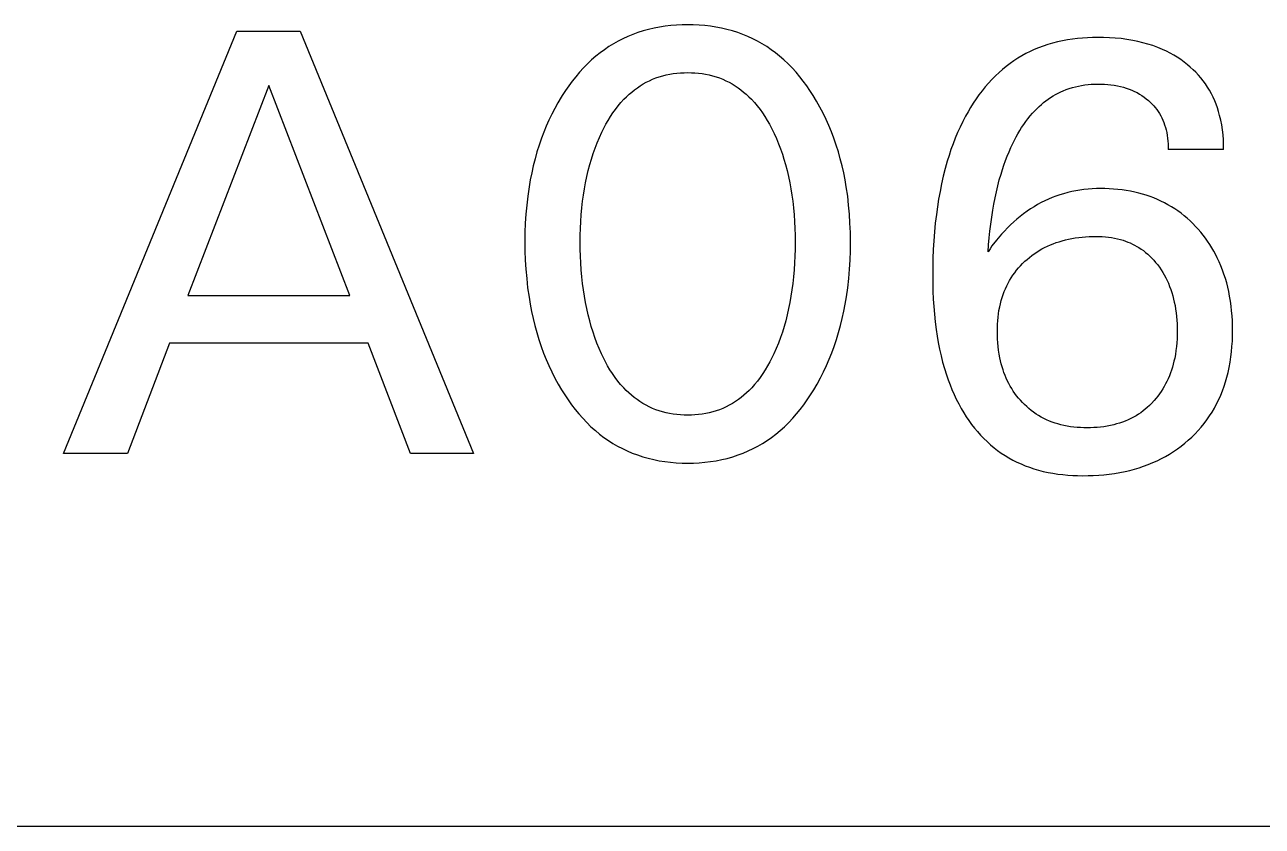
# Model space of a CAD drawing. Extents: x 10 to 656, y -396 to 292.
# Drawn here: x 258.922 to 259.931, y 94.018 to 94.671 of the extents above; entities that cross this region are included whole.
import ezdxf

# ---------------------------------------------------------------- set-up
doc = ezdxf.new("R2010")
doc.units = 0
doc.header["$LTSCALE"] = 5
doc.header["$MEASUREMENT"] = 0
doc.layers.get('0').update_dxf_attribs({"linetype": 'CONTINUOUS'})

msp = doc.modelspace()

# ---------------------------------------------------------------- linework, layer by layer
at = {"color": 7, "linetype": 'Continuous'}
for p, q in [((259.4485, 94.6705), (259.4439, 94.6699)), ((259.4531, 94.6708), (259.4485, 94.6705)), ((259.4577, 94.671), (259.4531, 94.6708)), ((259.4623, 94.6711), (259.4577, 94.671)), ((259.4669, 94.671), (259.4623, 94.6711)), ((259.4716, 94.6708), (259.4669, 94.671)), ((259.4762, 94.6705), (259.4716, 94.6708)), ((259.4808, 94.6699), (259.4762, 94.6705)), ((258.9535, 94.3218), (259.0948, 94.666)), ((259.0948, 94.666), (259.1465, 94.666)), ((259.1465, 94.666), (259.2877, 94.3218)), ((259.4135, 94.6615), (259.4095, 94.6597)), ((259.4175, 94.6632), (259.4135, 94.6615)), ((259.4216, 94.6647), (259.4175, 94.6632)), ((259.426, 94.6661), (259.4216, 94.6647)), ((259.4304, 94.6673), (259.426, 94.6661)), ((259.4349, 94.6684), (259.4304, 94.6673)), ((259.4394, 94.6692), (259.4349, 94.6684)), ((259.4439, 94.6699), (259.4394, 94.6692)), ((259.4853, 94.6692), (259.4808, 94.6699)), ((259.4898, 94.6684), (259.4853, 94.6692)), ((259.4943, 94.6673), (259.4898, 94.6684)), ((259.4988, 94.6661), (259.4943, 94.6673)), ((259.5032, 94.6647), (259.4988, 94.6661)), ((259.5073, 94.6632), (259.5032, 94.6647)), ((259.5113, 94.6615), (259.5073, 94.6632)), ((259.5153, 94.6597), (259.5113, 94.6615)), ((259.7882, 94.6606), (259.784, 94.6603)), ((259.7923, 94.6608), (259.7882, 94.6606)), ((259.7964, 94.6608), (259.7923, 94.6608)), ((259.8012, 94.6608), (259.7964, 94.6608)), ((259.806, 94.6606), (259.8012, 94.6608)), ((259.8108, 94.6603), (259.806, 94.6606)), ((259.3945, 94.6508), (259.3909, 94.6483)), ((259.3981, 94.6533), (259.3945, 94.6508)), ((259.4018, 94.6556), (259.3981, 94.6533)), ((259.4056, 94.6577), (259.4018, 94.6556)), ((259.4095, 94.6597), (259.4056, 94.6577)), ((259.5191, 94.6577), (259.5153, 94.6597)), ((259.523, 94.6556), (259.5191, 94.6577)), ((259.5267, 94.6533), (259.523, 94.6556)), ((259.5303, 94.6508), (259.5267, 94.6533)), ((259.5338, 94.6483), (259.5303, 94.6508)), ((259.7448, 94.6509), (259.7414, 94.6493)), ((259.7483, 94.6523), (259.7448, 94.6509)), ((259.7519, 94.6537), (259.7483, 94.6523)), ((259.7558, 94.655), (259.7519, 94.6537)), ((259.7597, 94.6562), (259.7558, 94.655)), ((259.7637, 94.6572), (259.7597, 94.6562)), ((259.7677, 94.6581), (259.7637, 94.6572)), ((259.7718, 94.6588), (259.7677, 94.6581)), ((259.7759, 94.6594), (259.7718, 94.6588)), ((259.7799, 94.6599), (259.7759, 94.6594)), ((259.784, 94.6603), (259.7799, 94.6599)), ((259.8155, 94.6598), (259.8108, 94.6603)), ((259.8203, 94.6592), (259.8155, 94.6598)), ((259.825, 94.6584), (259.8203, 94.6592)), ((259.8292, 94.6575), (259.825, 94.6584)), ((259.8333, 94.6565), (259.8292, 94.6575)), ((259.8374, 94.6554), (259.8333, 94.6565)), ((259.8415, 94.6541), (259.8374, 94.6554)), ((259.8455, 94.6526), (259.8415, 94.6541)), ((259.8494, 94.651), (259.8455, 94.6526)), ((259.8525, 94.6495), (259.8494, 94.651)), ((259.384, 94.6425), (259.3806, 94.6392)), ((259.3875, 94.6455), (259.384, 94.6425)), ((259.3909, 94.6483), (259.3875, 94.6455)), ((259.5372, 94.6455), (259.5338, 94.6483)), ((259.5408, 94.6425), (259.5372, 94.6455)), ((259.5442, 94.6392), (259.5408, 94.6425)), ((259.7281, 94.6417), (259.725, 94.6395)), ((259.7313, 94.6438), (259.7281, 94.6417)), ((259.7346, 94.6457), (259.7313, 94.6438)), ((259.7379, 94.6476), (259.7346, 94.6457)), ((259.7414, 94.6493), (259.7379, 94.6476)), ((259.8555, 94.648), (259.8525, 94.6495)), ((259.8584, 94.6463), (259.8555, 94.648)), ((259.8613, 94.6446), (259.8584, 94.6463)), ((259.8641, 94.6427), (259.8613, 94.6446)), ((259.8669, 94.6407), (259.8641, 94.6427)), ((259.8696, 94.6386), (259.8669, 94.6407)), ((259.3741, 94.6324), (259.3711, 94.6288)), ((259.3773, 94.6359), (259.3741, 94.6324)), ((259.3806, 94.6392), (259.3773, 94.6359)), ((259.442, 94.6295), (259.4448, 94.6302)), ((259.4448, 94.6302), (259.4477, 94.6308)), ((259.4477, 94.6308), (259.4506, 94.6313)), ((259.4506, 94.6313), (259.4535, 94.6316)), ((259.4535, 94.6316), (259.4564, 94.6319)), ((259.4564, 94.6319), (259.4594, 94.632)), ((259.4594, 94.632), (259.4623, 94.6321)), ((259.4623, 94.6321), (259.4653, 94.632)), ((259.4653, 94.632), (259.4682, 94.6319)), ((259.4682, 94.6319), (259.4711, 94.6316)), ((259.4711, 94.6316), (259.474, 94.6313)), ((259.474, 94.6313), (259.4769, 94.6308)), ((259.4769, 94.6308), (259.4798, 94.6302)), ((259.4798, 94.6302), (259.4826, 94.6295)), ((259.5474, 94.6359), (259.5442, 94.6392)), ((259.5506, 94.6324), (259.5474, 94.6359)), ((259.5536, 94.6288), (259.5506, 94.6324)), ((259.7161, 94.6323), (259.7131, 94.6295)), ((259.7189, 94.6348), (259.7161, 94.6323)), ((259.7219, 94.6372), (259.7189, 94.6348)), ((259.725, 94.6395), (259.7219, 94.6372)), ((259.8719, 94.6366), (259.8696, 94.6386)), ((259.8742, 94.6345), (259.8719, 94.6366)), ((259.8764, 94.6324), (259.8742, 94.6345)), ((259.8785, 94.6301), (259.8764, 94.6324)), ((259.8805, 94.6278), (259.8785, 94.6301)), ((259.1209, 94.6216), (259.055, 94.4506)), ((259.187, 94.4506), (259.1209, 94.6216)), ((259.3654, 94.6214), (259.3627, 94.6175)), ((259.3682, 94.6252), (259.3654, 94.6214)), ((259.3711, 94.6288), (259.3682, 94.6252)), ((259.4213, 94.6198), (259.4236, 94.6214)), ((259.4236, 94.6214), (259.4261, 94.6229)), ((259.4261, 94.6229), (259.4286, 94.6243)), ((259.4286, 94.6243), (259.4311, 94.6255)), ((259.4311, 94.6255), (259.4337, 94.6267)), ((259.4337, 94.6267), (259.4364, 94.6278)), ((259.4364, 94.6278), (259.4392, 94.6287)), ((259.4392, 94.6287), (259.442, 94.6295)), ((259.4826, 94.6295), (259.4854, 94.6287)), ((259.4854, 94.6287), (259.4882, 94.6278)), ((259.4882, 94.6278), (259.4909, 94.6267)), ((259.4909, 94.6267), (259.4935, 94.6255)), ((259.4935, 94.6255), (259.4961, 94.6243)), ((259.4961, 94.6243), (259.4986, 94.6229)), ((259.4986, 94.6229), (259.501, 94.6214)), ((259.501, 94.6214), (259.5034, 94.6198)), ((259.5565, 94.6251), (259.5536, 94.6288)), ((259.5593, 94.6214), (259.5565, 94.6251)), ((259.562, 94.6175), (259.5593, 94.6214)), ((259.7047, 94.6205), (259.7022, 94.6173)), ((259.7074, 94.6236), (259.7047, 94.6205)), ((259.7102, 94.6266), (259.7074, 94.6236)), ((259.7131, 94.6295), (259.7102, 94.6266)), ((259.7758, 94.62), (259.7783, 94.6206)), ((259.7783, 94.6206), (259.7808, 94.6212)), ((259.7808, 94.6212), (259.7834, 94.6217)), ((259.7834, 94.6217), (259.786, 94.6221)), ((259.786, 94.6221), (259.7886, 94.6224)), ((259.7886, 94.6224), (259.7912, 94.6226)), ((259.7912, 94.6226), (259.7938, 94.6227)), ((259.7938, 94.6227), (259.7964, 94.6228)), ((259.7964, 94.6228), (259.7991, 94.6228)), ((259.7991, 94.6228), (259.8019, 94.6226)), ((259.8019, 94.6226), (259.8046, 94.6224)), ((259.8046, 94.6224), (259.8073, 94.6222)), ((259.8073, 94.6222), (259.81, 94.6218)), ((259.81, 94.6218), (259.8127, 94.6213)), ((259.8127, 94.6213), (259.8151, 94.6208)), ((259.8151, 94.6208), (259.8174, 94.6202)), ((259.8174, 94.6202), (259.8197, 94.6195)), ((259.8824, 94.6254), (259.8805, 94.6278)), ((259.8842, 94.6229), (259.8824, 94.6254)), ((259.8859, 94.6203), (259.8842, 94.6229)), ((259.8876, 94.6177), (259.8859, 94.6203)), ((259.3593, 94.6122), (259.3565, 94.6076)), ((259.3601, 94.6136), (259.3593, 94.6122)), ((259.3627, 94.6175), (259.3601, 94.6136)), ((259.4079, 94.6079), (259.4104, 94.6105)), ((259.4104, 94.6105), (259.4124, 94.6125)), ((259.4124, 94.6125), (259.4145, 94.6145)), ((259.4145, 94.6145), (259.4167, 94.6163)), ((259.4167, 94.6163), (259.419, 94.6181)), ((259.419, 94.6181), (259.4213, 94.6198)), ((259.5034, 94.6198), (259.5057, 94.6181)), ((259.5057, 94.6181), (259.5079, 94.6163)), ((259.5079, 94.6163), (259.5101, 94.6145)), ((259.5101, 94.6145), (259.5122, 94.6125)), ((259.5122, 94.6125), (259.5142, 94.6105)), ((259.5142, 94.6105), (259.5167, 94.6079)), ((259.5645, 94.6136), (259.562, 94.6175)), ((259.5674, 94.6088), (259.5645, 94.6136)), ((259.6973, 94.6107), (259.6951, 94.6073)), ((259.6997, 94.614), (259.6973, 94.6107)), ((259.7022, 94.6173), (259.6997, 94.614)), ((259.7542, 94.6091), (259.7561, 94.6105)), ((259.7561, 94.6105), (259.7581, 94.6119)), ((259.7581, 94.6119), (259.7601, 94.6131)), ((259.7601, 94.6131), (259.7621, 94.6143)), ((259.7621, 94.6143), (259.7642, 94.6154)), ((259.7642, 94.6154), (259.7663, 94.6165)), ((259.7663, 94.6165), (259.7684, 94.6174)), ((259.7684, 94.6174), (259.7709, 94.6184)), ((259.7709, 94.6184), (259.7733, 94.6192)), ((259.7733, 94.6192), (259.7758, 94.62)), ((259.8197, 94.6195), (259.822, 94.6187)), ((259.822, 94.6187), (259.8243, 94.6178)), ((259.8243, 94.6178), (259.8265, 94.6168)), ((259.8265, 94.6168), (259.8285, 94.6158)), ((259.8285, 94.6158), (259.8305, 94.6147)), ((259.8305, 94.6147), (259.8324, 94.6135)), ((259.8324, 94.6135), (259.8343, 94.6122)), ((259.8343, 94.6122), (259.8361, 94.6108)), ((259.8361, 94.6108), (259.8378, 94.6094)), ((259.8891, 94.6149), (259.8876, 94.6177)), ((259.8905, 94.6121), (259.8891, 94.6149)), ((259.8918, 94.6092), (259.8905, 94.6121)), ((259.354, 94.6029), (259.3515, 94.5982)), ((259.3565, 94.6076), (259.354, 94.6029)), ((259.4013, 94.5993), (259.4034, 94.6022)), ((259.4034, 94.6022), (259.4056, 94.6051)), ((259.4056, 94.6051), (259.4079, 94.6079)), ((259.5167, 94.6079), (259.519, 94.6051)), ((259.519, 94.6051), (259.5213, 94.6022)), ((259.5213, 94.6022), (259.5234, 94.5993)), ((259.5701, 94.604), (259.5674, 94.6088)), ((259.5727, 94.599), (259.5701, 94.604)), ((259.6908, 94.6003), (259.6888, 94.5967)), ((259.6929, 94.6038), (259.6908, 94.6003)), ((259.6951, 94.6073), (259.6929, 94.6038)), ((259.7434, 94.5991), (259.7454, 94.6013)), ((259.7454, 94.6013), (259.7471, 94.603)), ((259.7471, 94.603), (259.7488, 94.6046)), ((259.7488, 94.6046), (259.7506, 94.6062)), ((259.7506, 94.6062), (259.7524, 94.6077)), ((259.7524, 94.6077), (259.7542, 94.6091)), ((259.8378, 94.6094), (259.8393, 94.608)), ((259.8393, 94.608), (259.8407, 94.6066)), ((259.8407, 94.6066), (259.8421, 94.6051)), ((259.8421, 94.6051), (259.8434, 94.6036)), ((259.8434, 94.6036), (259.8446, 94.6021)), ((259.8446, 94.6021), (259.8457, 94.6004)), ((259.8457, 94.6004), (259.8468, 94.5988)), ((259.8929, 94.6063), (259.8918, 94.6092)), ((259.894, 94.6034), (259.8929, 94.6063)), ((259.8949, 94.6004), (259.894, 94.6034)), ((259.8958, 94.5973), (259.8949, 94.6004)), ((259.3492, 94.5934), (259.3471, 94.5885)), ((259.3515, 94.5982), (259.3492, 94.5934)), ((259.3939, 94.5868), (259.3956, 94.59)), ((259.3956, 94.59), (259.3974, 94.5932)), ((259.3974, 94.5932), (259.3993, 94.5963)), ((259.3993, 94.5963), (259.4013, 94.5993)), ((259.5234, 94.5993), (259.5253, 94.5963)), ((259.5253, 94.5963), (259.5272, 94.5932)), ((259.5272, 94.5932), (259.529, 94.59)), ((259.529, 94.59), (259.5307, 94.5868)), ((259.5751, 94.594), (259.5727, 94.599)), ((259.5774, 94.589), (259.5751, 94.594)), ((259.6865, 94.5923), (259.6844, 94.5878)), ((259.6888, 94.5967), (259.6865, 94.5923)), ((259.7345, 94.5874), (259.7362, 94.5898)), ((259.7362, 94.5898), (259.7379, 94.5923)), ((259.7379, 94.5923), (259.7396, 94.5946)), ((259.7396, 94.5946), (259.7415, 94.5969)), ((259.7415, 94.5969), (259.7434, 94.5991)), ((259.8468, 94.5988), (259.8478, 94.597)), ((259.8478, 94.597), (259.8487, 94.5952)), ((259.8487, 94.5952), (259.8496, 94.5933)), ((259.8496, 94.5933), (259.8503, 94.5914)), ((259.8503, 94.5914), (259.851, 94.5895)), ((259.8967, 94.5934), (259.8958, 94.5973)), ((259.8975, 94.5895), (259.8967, 94.5934)), ((259.3451, 94.5836), (259.3432, 94.5787)), ((259.3471, 94.5885), (259.3451, 94.5836)), ((259.3904, 94.5793), (259.3923, 94.5836)), ((259.3923, 94.5836), (259.3939, 94.5868)), ((259.5307, 94.5868), (259.5323, 94.5836)), ((259.5323, 94.5836), (259.5328, 94.5825)), ((259.5328, 94.5825), (259.5347, 94.5784)), ((259.5795, 94.5838), (259.5774, 94.589)), ((259.5815, 94.5787), (259.5795, 94.5838)), ((259.6823, 94.5833), (259.6804, 94.5787)), ((259.6844, 94.5878), (259.6823, 94.5833)), ((259.7287, 94.5771), (259.73, 94.5797)), ((259.73, 94.5797), (259.7315, 94.5823)), ((259.7315, 94.5823), (259.733, 94.5849)), ((259.733, 94.5849), (259.7345, 94.5874)), ((259.851, 94.5895), (259.8516, 94.5875)), ((259.8516, 94.5875), (259.8522, 94.5855)), ((259.8522, 94.5855), (259.8527, 94.5833)), ((259.8527, 94.5833), (259.8531, 94.581)), ((259.8531, 94.581), (259.8534, 94.5787)), ((259.8981, 94.5855), (259.8975, 94.5895)), ((259.8986, 94.5815), (259.8981, 94.5855)), ((259.8989, 94.5775), (259.8986, 94.5815)), ((259.3413, 94.5731), (259.3395, 94.5675)), ((259.3432, 94.5787), (259.3413, 94.5731)), ((259.3853, 94.5662), (259.3869, 94.5706)), ((259.3869, 94.5706), (259.3885, 94.575)), ((259.3885, 94.575), (259.3904, 94.5793)), ((259.5347, 94.5784), (259.5364, 94.5742)), ((259.5364, 94.5742), (259.538, 94.57)), ((259.538, 94.57), (259.5395, 94.5658)), ((259.5834, 94.5731), (259.5815, 94.5787)), ((259.5851, 94.5675), (259.5834, 94.5731)), ((259.6786, 94.5741), (259.6769, 94.5694)), ((259.6804, 94.5787), (259.6786, 94.5741)), ((259.7242, 94.5675), (259.7257, 94.571)), ((259.7257, 94.571), (259.7274, 94.5745)), ((259.7274, 94.5745), (259.7287, 94.5771)), ((259.8534, 94.5787), (259.8537, 94.5764)), ((259.8537, 94.5764), (259.8538, 94.5741)), ((259.8538, 94.5741), (259.8539, 94.5719)), ((259.8539, 94.5719), (259.8539, 94.5696)), ((259.8991, 94.5696), (259.8539, 94.5696)), ((259.899, 94.5736), (259.8989, 94.5775)), ((259.8991, 94.5696), (259.899, 94.5736)), ((259.3379, 94.5619), (259.3365, 94.5562)), ((259.3395, 94.5675), (259.3379, 94.5619)), ((259.3826, 94.5572), (259.3839, 94.5617)), ((259.3839, 94.5617), (259.3853, 94.5662)), ((259.5395, 94.5658), (259.5408, 94.5615)), ((259.5408, 94.5615), (259.5421, 94.5572)), ((259.5867, 94.5619), (259.5851, 94.5675)), ((259.5882, 94.5562), (259.5867, 94.5619)), ((259.6739, 94.56), (259.6722, 94.5539)), ((259.6754, 94.5647), (259.6739, 94.56)), ((259.6769, 94.5694), (259.6754, 94.5647)), ((259.7201, 94.5568), (259.7214, 94.5604)), ((259.7214, 94.5604), (259.7227, 94.564)), ((259.7227, 94.564), (259.7242, 94.5675)), ((259.3352, 94.5505), (259.334, 94.5447)), ((259.3365, 94.5562), (259.3352, 94.5505)), ((259.3801, 94.5474), (259.3813, 94.5523)), ((259.3813, 94.5523), (259.3826, 94.5572)), ((259.5421, 94.5572), (259.5434, 94.5523)), ((259.5434, 94.5523), (259.5445, 94.5474)), ((259.5895, 94.5505), (259.5882, 94.5562)), ((259.5906, 94.5447), (259.5895, 94.5505)), ((259.6722, 94.5539), (259.6706, 94.5477)), ((259.7163, 94.5447), (259.7177, 94.5495)), ((259.7177, 94.5495), (259.7189, 94.5531)), ((259.7189, 94.5531), (259.7201, 94.5568)), ((259.334, 94.5447), (259.333, 94.539)), ((259.3782, 94.5374), (259.3791, 94.5424)), ((259.3791, 94.5424), (259.3801, 94.5474)), ((259.5445, 94.5474), (259.5456, 94.5424)), ((259.5456, 94.5424), (259.5465, 94.5374)), ((259.5916, 94.539), (259.5906, 94.5447)), ((259.6692, 94.5416), (259.668, 94.5353)), ((259.6706, 94.5477), (259.6692, 94.5416)), ((259.7139, 94.5349), (259.7151, 94.5398)), ((259.7151, 94.5398), (259.7163, 94.5447)), ((259.332, 94.5316), (259.3311, 94.5242)), ((259.333, 94.539), (259.332, 94.5316)), ((259.3767, 94.5274), (259.3774, 94.5324)), ((259.3774, 94.5324), (259.3782, 94.5374)), ((259.5465, 94.5374), (259.5473, 94.5324)), ((259.5473, 94.5324), (259.5479, 94.5274)), ((259.5927, 94.5316), (259.5916, 94.539)), ((259.5935, 94.5242), (259.5927, 94.5316)), ((259.668, 94.5353), (259.6668, 94.5291)), ((259.7119, 94.525), (259.7128, 94.53)), ((259.7128, 94.53), (259.7139, 94.5349)), ((259.7594, 94.5303), (259.7563, 94.529)), ((259.7624, 94.5315), (259.7594, 94.5303)), ((259.7656, 94.5326), (259.7624, 94.5315)), ((259.7687, 94.5335), (259.7656, 94.5326)), ((259.772, 94.5344), (259.7687, 94.5335)), ((259.7753, 94.5352), (259.772, 94.5344)), ((259.7786, 94.5358), (259.7753, 94.5352)), ((259.7819, 94.5364), (259.7786, 94.5358)), ((259.7853, 94.5368), (259.7819, 94.5364)), ((259.7887, 94.5372), (259.7853, 94.5368)), ((259.792, 94.5374), (259.7887, 94.5372)), ((259.7954, 94.5376), (259.792, 94.5374)), ((259.7988, 94.5376), (259.7954, 94.5376)), ((259.8023, 94.5376), (259.7988, 94.5376)), ((259.8058, 94.5375), (259.8023, 94.5376)), ((259.8093, 94.5373), (259.8058, 94.5375)), ((259.8128, 94.537), (259.8093, 94.5373)), ((259.8163, 94.5366), (259.8128, 94.537)), ((259.8197, 94.5361), (259.8163, 94.5366)), ((259.8232, 94.5355), (259.8197, 94.5361)), ((259.8266, 94.5348), (259.8232, 94.5355)), ((259.83, 94.534), (259.8266, 94.5348)), ((259.8331, 94.5331), (259.83, 94.534)), ((259.8361, 94.5322), (259.8331, 94.5331)), ((259.8392, 94.5311), (259.8361, 94.5322)), ((259.8422, 94.53), (259.8392, 94.5311)), ((259.8451, 94.5288), (259.8422, 94.53)), ((259.3311, 94.5242), (259.3305, 94.5168)), ((259.3756, 94.5163), (259.3761, 94.5219)), ((259.3761, 94.5219), (259.3767, 94.5274)), ((259.5479, 94.5274), (259.5486, 94.5219)), ((259.5486, 94.5219), (259.549, 94.5163)), ((259.5942, 94.5168), (259.5935, 94.5242)), ((259.6658, 94.5228), (259.665, 94.5166)), ((259.6668, 94.5291), (259.6658, 94.5228)), ((259.7101, 94.5144), (259.711, 94.5201)), ((259.711, 94.5201), (259.7119, 94.525)), ((259.7389, 94.5192), (259.7361, 94.5172)), ((259.7418, 94.5212), (259.7389, 94.5192)), ((259.7446, 94.5229), (259.7418, 94.5212)), ((259.7474, 94.5246), (259.7446, 94.5229)), ((259.7504, 94.5262), (259.7474, 94.5246)), ((259.7533, 94.5277), (259.7504, 94.5262)), ((259.7563, 94.529), (259.7533, 94.5277)), ((259.848, 94.5275), (259.8451, 94.5288)), ((259.8509, 94.526), (259.848, 94.5275)), ((259.8537, 94.5245), (259.8509, 94.526)), ((259.8565, 94.5229), (259.8537, 94.5245)), ((259.8592, 94.5212), (259.8565, 94.5229)), ((259.8618, 94.5194), (259.8592, 94.5212)), ((259.8644, 94.5175), (259.8618, 94.5194)), ((259.33, 94.5094), (259.3297, 94.502)), ((259.3305, 94.5168), (259.33, 94.5094)), ((259.375, 94.5052), (259.3752, 94.5108)), ((259.3752, 94.5108), (259.3756, 94.5163)), ((259.549, 94.5163), (259.5494, 94.5108)), ((259.5494, 94.5108), (259.5497, 94.5052)), ((259.5946, 94.5094), (259.5942, 94.5168)), ((259.5949, 94.502), (259.5946, 94.5094)), ((259.6641, 94.5094), (259.6634, 94.5023)), ((259.665, 94.5166), (259.6641, 94.5094)), ((259.7093, 94.5088), (259.7101, 94.5144)), ((259.728, 94.5105), (259.7254, 94.5081)), ((259.7306, 94.5128), (259.728, 94.5105)), ((259.7333, 94.515), (259.7306, 94.5128)), ((259.7361, 94.5172), (259.7333, 94.515)), ((259.8669, 94.5155), (259.8644, 94.5175)), ((259.8693, 94.5135), (259.8669, 94.5155)), ((259.8717, 94.5113), (259.8693, 94.5135)), ((259.874, 94.5091), (259.8717, 94.5113)), ((259.8762, 94.5068), (259.874, 94.5091)), ((259.3297, 94.502), (259.3296, 94.4945)), ((259.3748, 94.4996), (259.375, 94.5052)), ((259.3748, 94.494), (259.3748, 94.4996)), ((259.5497, 94.5052), (259.5498, 94.4996)), ((259.5498, 94.4996), (259.5499, 94.494)), ((259.595, 94.4945), (259.5949, 94.502)), ((259.6634, 94.5023), (259.6629, 94.4951)), ((259.7081, 94.4975), (259.7086, 94.5031)), ((259.7086, 94.5031), (259.7093, 94.5088)), ((259.7181, 94.5006), (259.7139, 94.4957)), ((259.7205, 94.5031), (259.7181, 94.5006)), ((259.7229, 94.5057), (259.7205, 94.5031)), ((259.7254, 94.5081), (259.7229, 94.5057)), ((259.8783, 94.5045), (259.8762, 94.5068)), ((259.8804, 94.5021), (259.8783, 94.5045)), ((259.8823, 94.4997), (259.8804, 94.5021)), ((259.8842, 94.4972), (259.8823, 94.4997)), ((259.3296, 94.4945), (259.3297, 94.487)), ((259.3748, 94.4884), (259.3748, 94.494)), ((259.5499, 94.494), (259.5498, 94.4884)), ((259.5949, 94.487), (259.595, 94.4945)), ((259.6629, 94.4951), (259.6625, 94.488)), ((259.7071, 94.4862), (259.7075, 94.4918)), ((259.7075, 94.4918), (259.7081, 94.4975)), ((259.7103, 94.4909), (259.7087, 94.4886)), ((259.7139, 94.4957), (259.7103, 94.4909)), ((259.751, 94.4885), (259.7532, 94.4896)), ((259.7532, 94.4896), (259.7555, 94.4907)), ((259.7555, 94.4907), (259.7579, 94.4918)), ((259.7579, 94.4918), (259.7603, 94.4927)), ((259.7603, 94.4927), (259.7627, 94.4936)), ((259.7627, 94.4936), (259.7651, 94.4944)), ((259.7651, 94.4944), (259.7676, 94.4951)), ((259.7676, 94.4951), (259.7701, 94.4958)), ((259.7701, 94.4958), (259.7726, 94.4964)), ((259.7726, 94.4964), (259.7753, 94.4969)), ((259.7753, 94.4969), (259.7782, 94.4974)), ((259.7782, 94.4974), (259.781, 94.4978)), ((259.781, 94.4978), (259.7838, 94.4981)), ((259.7838, 94.4981), (259.7866, 94.4984)), ((259.7866, 94.4984), (259.7895, 94.4985)), ((259.7895, 94.4985), (259.7923, 94.4986)), ((259.7923, 94.4986), (259.7952, 94.4986)), ((259.7952, 94.4986), (259.7977, 94.4986)), ((259.7977, 94.4986), (259.8002, 94.4985)), ((259.8002, 94.4985), (259.8027, 94.4983)), ((259.8027, 94.4983), (259.8052, 94.498)), ((259.8052, 94.498), (259.8077, 94.4977)), ((259.8077, 94.4977), (259.8102, 94.4972)), ((259.8102, 94.4972), (259.8127, 94.4967)), ((259.8127, 94.4967), (259.8151, 94.4961)), ((259.8151, 94.4961), (259.8171, 94.4955)), ((259.8171, 94.4955), (259.819, 94.4949)), ((259.819, 94.4949), (259.821, 94.4941)), ((259.821, 94.4941), (259.8228, 94.4934)), ((259.8228, 94.4934), (259.8247, 94.4925)), ((259.8247, 94.4925), (259.8265, 94.4916)), ((259.8265, 94.4916), (259.8283, 94.4906)), ((259.8283, 94.4906), (259.8301, 94.4896)), ((259.8301, 94.4896), (259.8318, 94.4884)), ((259.886, 94.4947), (259.8842, 94.4972)), ((259.8878, 94.4921), (259.886, 94.4947)), ((259.8894, 94.4895), (259.8878, 94.4921)), ((259.891, 94.4868), (259.8894, 94.4895)), ((259.3297, 94.487), (259.33, 94.4794)), ((259.33, 94.4794), (259.3304, 94.4719)), ((259.375, 94.4827), (259.3748, 94.4884)), ((259.3752, 94.4771), (259.375, 94.4827)), ((259.5497, 94.4827), (259.5494, 94.4771)), ((259.5498, 94.4884), (259.5497, 94.4827)), ((259.5942, 94.4719), (259.5947, 94.4794)), ((259.5947, 94.4794), (259.5949, 94.487)), ((259.6622, 94.4808), (259.662, 94.4736)), ((259.6625, 94.488), (259.6622, 94.4808)), ((259.7087, 94.4886), (259.7071, 94.4862)), ((259.7371, 94.4784), (259.7389, 94.48)), ((259.7389, 94.48), (259.7408, 94.4816)), ((259.7408, 94.4816), (259.7428, 94.4831)), ((259.7428, 94.4831), (259.7448, 94.4846)), ((259.7448, 94.4846), (259.7468, 94.4859)), ((259.7468, 94.4859), (259.7489, 94.4872)), ((259.7489, 94.4872), (259.751, 94.4885)), ((259.8318, 94.4884), (259.8337, 94.4871)), ((259.8337, 94.4871), (259.8355, 94.4857)), ((259.8355, 94.4857), (259.8373, 94.4842)), ((259.8373, 94.4842), (259.839, 94.4826)), ((259.839, 94.4826), (259.8406, 94.481)), ((259.8406, 94.481), (259.8422, 94.4793)), ((259.8422, 94.4793), (259.8437, 94.4775)), ((259.8925, 94.4841), (259.891, 94.4868)), ((259.8939, 94.4813), (259.8925, 94.4841)), ((259.8955, 94.478), (259.8939, 94.4813)), ((259.3304, 94.4719), (259.3311, 94.4643)), ((259.3756, 94.4714), (259.3752, 94.4771)), ((259.3761, 94.4658), (259.3756, 94.4714)), ((259.5491, 94.4714), (259.5486, 94.4658)), ((259.5494, 94.4771), (259.5491, 94.4714)), ((259.5936, 94.4644), (259.5942, 94.4719)), ((259.662, 94.4736), (259.662, 94.4664)), ((259.7273, 94.4671), (259.7288, 94.4691)), ((259.7288, 94.4691), (259.7303, 94.4711)), ((259.7303, 94.4711), (259.7319, 94.473)), ((259.7319, 94.473), (259.7336, 94.4748)), ((259.7336, 94.4748), (259.7353, 94.4766)), ((259.7353, 94.4766), (259.7371, 94.4784)), ((259.8437, 94.4775), (259.8452, 94.4757)), ((259.8452, 94.4757), (259.8467, 94.4737)), ((259.8467, 94.4737), (259.8481, 94.4716)), ((259.8481, 94.4716), (259.8495, 94.4694)), ((259.8495, 94.4694), (259.8507, 94.4673)), ((259.8969, 94.4747), (259.8955, 94.478)), ((259.8982, 94.4713), (259.8969, 94.4747)), ((259.8994, 94.4679), (259.8982, 94.4713)), ((259.3311, 94.4643), (259.3319, 94.4568)), ((259.3767, 94.4602), (259.3761, 94.4658)), ((259.3774, 94.4551), (259.3767, 94.4602)), ((259.548, 94.4602), (259.5473, 94.4551)), ((259.5486, 94.4658), (259.548, 94.4602)), ((259.5927, 94.4569), (259.5936, 94.4644)), ((259.662, 94.4664), (259.6621, 94.4602)), ((259.6621, 94.4602), (259.6622, 94.454)), ((259.7223, 94.4583), (259.7234, 94.4606)), ((259.7234, 94.4606), (259.7246, 94.4629)), ((259.7246, 94.4629), (259.7259, 94.465)), ((259.7259, 94.465), (259.7273, 94.4671)), ((259.8507, 94.4673), (259.8519, 94.465)), ((259.8519, 94.465), (259.8531, 94.4628)), ((259.8531, 94.4628), (259.8541, 94.4605)), ((259.8541, 94.4605), (259.8551, 94.458)), ((259.9006, 94.4644), (259.8994, 94.4679)), ((259.9016, 94.4609), (259.9006, 94.4644)), ((259.9025, 94.4574), (259.9016, 94.4609)), ((259.055, 94.4506), (259.187, 94.4506)), ((259.3319, 94.4568), (259.333, 94.4493)), ((259.333, 94.4493), (259.334, 94.4435)), ((259.3781, 94.45), (259.3774, 94.4551)), ((259.379, 94.4449), (259.3781, 94.45)), ((259.5465, 94.45), (259.5456, 94.4449)), ((259.5473, 94.4551), (259.5465, 94.45)), ((259.5907, 94.4436), (259.5917, 94.4494)), ((259.5917, 94.4494), (259.5927, 94.4569)), ((259.6622, 94.454), (259.6625, 94.4477)), ((259.7178, 94.4464), (259.7185, 94.4488)), ((259.7185, 94.4488), (259.7193, 94.4513)), ((259.7193, 94.4513), (259.7202, 94.4537)), ((259.7202, 94.4537), (259.7212, 94.456)), ((259.7212, 94.456), (259.7223, 94.4583)), ((259.8551, 94.458), (259.8561, 94.4554)), ((259.8561, 94.4554), (259.8569, 94.4529)), ((259.8569, 94.4529), (259.8577, 94.4503)), ((259.8577, 94.4503), (259.8583, 94.4477)), ((259.9033, 94.4539), (259.9025, 94.4574)), ((259.904, 94.4499), (259.9033, 94.4539)), ((259.9047, 94.446), (259.904, 94.4499)), ((259.334, 94.4435), (259.3351, 94.4376)), ((259.38, 94.4399), (259.379, 94.4449)), ((259.3812, 94.4349), (259.38, 94.4399)), ((259.5446, 94.4399), (259.5435, 94.4349)), ((259.5456, 94.4449), (259.5446, 94.4399)), ((259.5896, 94.4377), (259.5907, 94.4436)), ((259.6625, 94.4477), (259.6629, 94.4415)), ((259.6629, 94.4415), (259.6634, 94.4353)), ((259.716, 94.4384), (259.7166, 94.4412)), ((259.7166, 94.4412), (259.7172, 94.4439)), ((259.7172, 94.4439), (259.7178, 94.4464)), ((259.8583, 94.4477), (259.8589, 94.4451)), ((259.8589, 94.4451), (259.8595, 94.4424)), ((259.8595, 94.4424), (259.86, 94.4395)), ((259.86, 94.4395), (259.8604, 94.4365)), ((259.9052, 94.442), (259.9047, 94.446)), ((259.9056, 94.438), (259.9052, 94.442)), ((259.3351, 94.4376), (259.3364, 94.4318)), ((259.3364, 94.4318), (259.3378, 94.4261)), ((259.3825, 94.4299), (259.3812, 94.4349)), ((259.3837, 94.4253), (259.3825, 94.4299)), ((259.5422, 94.4299), (259.5409, 94.4253)), ((259.5435, 94.4349), (259.5422, 94.4299)), ((259.5869, 94.4262), (259.5883, 94.4319)), ((259.5883, 94.4319), (259.5896, 94.4377)), ((259.6634, 94.4353), (259.664, 94.4291)), ((259.664, 94.4291), (259.6648, 94.4229)), ((259.7148, 94.4272), (259.715, 94.43)), ((259.715, 94.43), (259.7153, 94.4328)), ((259.7153, 94.4328), (259.7156, 94.4356)), ((259.7156, 94.4356), (259.716, 94.4384)), ((259.8604, 94.4365), (259.8607, 94.4335)), ((259.8607, 94.4335), (259.861, 94.4305)), ((259.861, 94.4305), (259.8611, 94.4275)), ((259.906, 94.434), (259.9056, 94.438)), ((259.9062, 94.43), (259.906, 94.434)), ((259.9063, 94.426), (259.9062, 94.43)), ((259.3378, 94.4261), (259.3394, 94.4203)), ((259.3394, 94.4203), (259.3411, 94.4146)), ((259.3852, 94.4208), (259.3837, 94.4253)), ((259.3867, 94.4163), (259.3852, 94.4208)), ((259.5395, 94.4208), (259.538, 94.4163)), ((259.5409, 94.4253), (259.5395, 94.4208)), ((259.5836, 94.4147), (259.5853, 94.4204)), ((259.5853, 94.4204), (259.5869, 94.4262)), ((259.6648, 94.4229), (259.6656, 94.4175)), ((259.7147, 94.4244), (259.7148, 94.4272)), ((259.7147, 94.4216), (259.7147, 94.4244)), ((259.7147, 94.4184), (259.7147, 94.4216)), ((259.7148, 94.4153), (259.7147, 94.4184)), ((259.8611, 94.4275), (259.8612, 94.4245)), ((259.8612, 94.4184), (259.8611, 94.4152)), ((259.8612, 94.4245), (259.8613, 94.4216)), ((259.8613, 94.4216), (259.8612, 94.4184)), ((259.9064, 94.422), (259.9063, 94.426)), ((259.9063, 94.4177), (259.9064, 94.422)), ((259.0399, 94.4116), (259.0057, 94.3218)), ((259.2018, 94.4116), (259.0399, 94.4116)), ((259.2365, 94.3218), (259.2018, 94.4116)), ((259.3411, 94.4146), (259.343, 94.409)), ((259.343, 94.409), (259.3449, 94.4037)), ((259.3884, 94.4118), (259.3867, 94.4163)), ((259.3901, 94.4074), (259.3884, 94.4118)), ((259.5363, 94.4118), (259.5345, 94.4074)), ((259.538, 94.4163), (259.5363, 94.4118)), ((259.5797, 94.4038), (259.5817, 94.4091)), ((259.5817, 94.4091), (259.5836, 94.4147)), ((259.6656, 94.4175), (259.6665, 94.4122)), ((259.6665, 94.4122), (259.6676, 94.4068)), ((259.715, 94.4121), (259.7148, 94.4153)), ((259.7153, 94.409), (259.715, 94.4121)), ((259.7157, 94.4059), (259.7153, 94.409)), ((259.8606, 94.4089), (259.8602, 94.4057)), ((259.8609, 94.412), (259.8606, 94.4089)), ((259.8611, 94.4152), (259.8609, 94.412)), ((259.9055, 94.4048), (259.9059, 94.4091)), ((259.9059, 94.4091), (259.9062, 94.4134)), ((259.9062, 94.4134), (259.9063, 94.4177)), ((259.3449, 94.4037), (259.347, 94.3985)), ((259.347, 94.3985), (259.3492, 94.3934)), ((259.3921, 94.4031), (259.3901, 94.4074)), ((259.3937, 94.3997), (259.3921, 94.4031)), ((259.3954, 94.3964), (259.3937, 94.3997)), ((259.531, 94.3997), (259.5293, 94.3964)), ((259.5326, 94.4031), (259.531, 94.3997)), ((259.5345, 94.4074), (259.5326, 94.4031)), ((259.5754, 94.3935), (259.5777, 94.3986)), ((259.5777, 94.3986), (259.5797, 94.4038)), ((259.6676, 94.4068), (259.6688, 94.4015)), ((259.6688, 94.4015), (259.6701, 94.3962)), ((259.7162, 94.4028), (259.7157, 94.4059)), ((259.7168, 94.3997), (259.7162, 94.4028)), ((259.7173, 94.3973), (259.7168, 94.3997)), ((259.8592, 94.3994), (259.8586, 94.397)), ((259.8598, 94.4026), (259.8592, 94.3994)), ((259.8602, 94.4057), (259.8598, 94.4026)), ((259.9044, 94.3962), (259.905, 94.4005)), ((259.905, 94.4005), (259.9055, 94.4048)), ((259.3492, 94.3934), (259.3516, 94.3883)), ((259.3516, 94.3883), (259.3541, 94.3833)), ((259.3971, 94.3932), (259.3954, 94.3964)), ((259.399, 94.39), (259.3971, 94.3932)), ((259.401, 94.3869), (259.399, 94.39)), ((259.5256, 94.39), (259.5236, 94.3869)), ((259.5275, 94.3932), (259.5256, 94.39)), ((259.5293, 94.3964), (259.5275, 94.3932)), ((259.5705, 94.3834), (259.5731, 94.3884)), ((259.5731, 94.3884), (259.5754, 94.3935)), ((259.6701, 94.3962), (259.6716, 94.391)), ((259.6716, 94.391), (259.6733, 94.3858)), ((259.7179, 94.3949), (259.7173, 94.3973)), ((259.7186, 94.3925), (259.7179, 94.3949)), ((259.7193, 94.3901), (259.7186, 94.3925)), ((259.7201, 94.3878), (259.7193, 94.3901)), ((259.8566, 94.3898), (259.8558, 94.3875)), ((259.8574, 94.3922), (259.8566, 94.3898)), ((259.858, 94.3946), (259.8574, 94.3922)), ((259.8586, 94.397), (259.858, 94.3946)), ((259.9027, 94.3878), (259.9036, 94.392)), ((259.9036, 94.392), (259.9044, 94.3962)), ((259.3541, 94.3833), (259.3568, 94.3784)), ((259.3568, 94.3784), (259.3596, 94.3736)), ((259.4031, 94.3838), (259.401, 94.3869)), ((259.4054, 94.3809), (259.4031, 94.3838)), ((259.4077, 94.378), (259.4054, 94.3809)), ((259.4102, 94.3753), (259.4077, 94.378)), ((259.5169, 94.378), (259.5145, 94.3753)), ((259.5193, 94.3809), (259.5169, 94.378)), ((259.5215, 94.3838), (259.5193, 94.3809)), ((259.5236, 94.3869), (259.5215, 94.3838)), ((259.565, 94.3736), (259.5678, 94.3784)), ((259.5678, 94.3784), (259.5705, 94.3834)), ((259.6733, 94.3858), (259.6746, 94.3818)), ((259.6746, 94.3818), (259.6761, 94.3778)), ((259.721, 94.3854), (259.7201, 94.3878)), ((259.722, 94.3832), (259.721, 94.3854)), ((259.723, 94.3809), (259.722, 94.3832)), ((259.7241, 94.3788), (259.723, 94.3809)), ((259.7252, 94.3767), (259.7241, 94.3788)), ((259.8518, 94.3785), (259.8507, 94.3764)), ((259.8529, 94.3806), (259.8518, 94.3785)), ((259.854, 94.3828), (259.8529, 94.3806)), ((259.8549, 94.3851), (259.854, 94.3828)), ((259.8558, 94.3875), (259.8549, 94.3851)), ((259.8995, 94.3766), (259.9007, 94.3803)), ((259.9007, 94.3803), (259.9017, 94.384)), ((259.9017, 94.384), (259.9027, 94.3878)), ((259.3596, 94.3736), (259.3622, 94.3695)), ((259.3622, 94.3695), (259.3649, 94.3655)), ((259.4122, 94.3732), (259.4102, 94.3753)), ((259.4143, 94.3712), (259.4122, 94.3732)), ((259.4165, 94.3693), (259.4143, 94.3712)), ((259.4187, 94.3675), (259.4165, 94.3693)), ((259.5082, 94.3693), (259.5059, 94.3675)), ((259.5103, 94.3712), (259.5082, 94.3693)), ((259.5124, 94.3732), (259.5103, 94.3712)), ((259.5145, 94.3753), (259.5124, 94.3732)), ((259.5598, 94.3655), (259.5625, 94.3695)), ((259.5625, 94.3695), (259.565, 94.3736)), ((259.6761, 94.3778), (259.6777, 94.3739)), ((259.6777, 94.3739), (259.6794, 94.37)), ((259.6794, 94.37), (259.6812, 94.3661)), ((259.7264, 94.3747), (259.7252, 94.3767)), ((259.7277, 94.3727), (259.7264, 94.3747)), ((259.729, 94.3708), (259.7277, 94.3727)), ((259.7304, 94.3689), (259.729, 94.3708)), ((259.7319, 94.367), (259.7304, 94.3689)), ((259.8455, 94.3686), (259.844, 94.3668)), ((259.8469, 94.3705), (259.8455, 94.3686)), ((259.8482, 94.3724), (259.8469, 94.3705)), ((259.8495, 94.3744), (259.8482, 94.3724)), ((259.8507, 94.3764), (259.8495, 94.3744)), ((259.8951, 94.3658), (259.8967, 94.3693)), ((259.8967, 94.3693), (259.8982, 94.3729)), ((259.8982, 94.3729), (259.8995, 94.3766)), ((259.3649, 94.3655), (259.3676, 94.3616)), ((259.3676, 94.3616), (259.3706, 94.3578)), ((259.4211, 94.3657), (259.4187, 94.3675)), ((259.4234, 94.3641), (259.4211, 94.3657)), ((259.4259, 94.3626), (259.4234, 94.3641)), ((259.4284, 94.3611), (259.4259, 94.3626)), ((259.431, 94.3598), (259.4284, 94.3611)), ((259.4336, 94.3586), (259.431, 94.3598)), ((259.4363, 94.3575), (259.4336, 94.3586)), ((259.491, 94.3586), (259.4883, 94.3575)), ((259.4937, 94.3598), (259.491, 94.3586)), ((259.4962, 94.3611), (259.4937, 94.3598)), ((259.4988, 94.3626), (259.4962, 94.3611)), ((259.5012, 94.3641), (259.4988, 94.3626)), ((259.5036, 94.3657), (259.5012, 94.3641)), ((259.5059, 94.3675), (259.5036, 94.3657)), ((259.5511, 94.3541), (259.5541, 94.3578)), ((259.5541, 94.3578), (259.557, 94.3616)), ((259.557, 94.3616), (259.5598, 94.3655)), ((259.6812, 94.3661), (259.6832, 94.3624)), ((259.6832, 94.3624), (259.6852, 94.3586)), ((259.6852, 94.3586), (259.6874, 94.355)), ((259.7335, 94.3652), (259.7319, 94.367)), ((259.7351, 94.3634), (259.7335, 94.3652)), ((259.7368, 94.3617), (259.7351, 94.3634)), ((259.7386, 94.36), (259.7368, 94.3617)), ((259.7404, 94.3584), (259.7386, 94.36)), ((259.7423, 94.3569), (259.7404, 94.3584)), ((259.8352, 94.3579), (259.8334, 94.3565)), ((259.8369, 94.3594), (259.8352, 94.3579)), ((259.8386, 94.3609), (259.8369, 94.3594)), ((259.8402, 94.3626), (259.8386, 94.3609)), ((259.8425, 94.365), (259.8402, 94.3626)), ((259.844, 94.3668), (259.8425, 94.365)), ((259.8897, 94.3556), (259.8916, 94.3588)), ((259.8916, 94.3588), (259.8934, 94.3623)), ((259.8934, 94.3623), (259.8951, 94.3658)), ((259.3706, 94.3578), (259.3736, 94.3541)), ((259.3736, 94.3541), (259.3768, 94.3505)), ((259.3768, 94.3505), (259.3801, 94.347)), ((259.4391, 94.3566), (259.4363, 94.3575)), ((259.4419, 94.3557), (259.4391, 94.3566)), ((259.4447, 94.355), (259.4419, 94.3557)), ((259.4476, 94.3544), (259.4447, 94.355)), ((259.4505, 94.3539), (259.4476, 94.3544)), ((259.4535, 94.3535), (259.4505, 94.3539)), ((259.4564, 94.3533), (259.4535, 94.3535)), ((259.4594, 94.3531), (259.4564, 94.3533)), ((259.4623, 94.3531), (259.4594, 94.3531)), ((259.4653, 94.3531), (259.4623, 94.3531)), ((259.4682, 94.3533), (259.4653, 94.3531)), ((259.4712, 94.3535), (259.4682, 94.3533)), ((259.4741, 94.3539), (259.4712, 94.3535)), ((259.477, 94.3544), (259.4741, 94.3539)), ((259.4799, 94.355), (259.477, 94.3544)), ((259.4827, 94.3557), (259.4799, 94.355)), ((259.4856, 94.3566), (259.4827, 94.3557)), ((259.4883, 94.3575), (259.4856, 94.3566)), ((259.5447, 94.347), (259.5479, 94.3505)), ((259.5479, 94.3505), (259.5511, 94.3541)), ((259.6874, 94.355), (259.6894, 94.3518)), ((259.6894, 94.3518), (259.6915, 94.3486)), ((259.6915, 94.3486), (259.6937, 94.3456)), ((259.7442, 94.3554), (259.7423, 94.3569)), ((259.7462, 94.354), (259.7442, 94.3554)), ((259.7483, 94.3527), (259.7462, 94.354)), ((259.7504, 94.3515), (259.7483, 94.3527)), ((259.7526, 94.3504), (259.7504, 94.3515)), ((259.7548, 94.3493), (259.7526, 94.3504)), ((259.7571, 94.3483), (259.7548, 94.3493)), ((259.7594, 94.3474), (259.7571, 94.3483)), ((259.8189, 94.3483), (259.8166, 94.3474)), ((259.8212, 94.3492), (259.8189, 94.3483)), ((259.8234, 94.3503), (259.8212, 94.3492)), ((259.8256, 94.3514), (259.8234, 94.3503)), ((259.8277, 94.3526), (259.8256, 94.3514)), ((259.8297, 94.3538), (259.8277, 94.3526)), ((259.8316, 94.3551), (259.8297, 94.3538)), ((259.8334, 94.3565), (259.8316, 94.3551)), ((259.8832, 94.3463), (259.8855, 94.3493)), ((259.8855, 94.3493), (259.8876, 94.3524)), ((259.8876, 94.3524), (259.8897, 94.3556)), ((259.3801, 94.347), (259.3835, 94.3437)), ((259.3835, 94.3437), (259.3871, 94.3405)), ((259.3871, 94.3405), (259.3905, 94.3377)), ((259.3905, 94.3377), (259.394, 94.335)), ((259.5307, 94.335), (259.5342, 94.3377)), ((259.5342, 94.3377), (259.5377, 94.3405)), ((259.5377, 94.3405), (259.5412, 94.3437)), ((259.5412, 94.3437), (259.5447, 94.347)), ((259.6937, 94.3456), (259.696, 94.3426)), ((259.696, 94.3426), (259.6985, 94.3397)), ((259.6985, 94.3397), (259.701, 94.3368)), ((259.7617, 94.3466), (259.7594, 94.3474)), ((259.764, 94.3459), (259.7617, 94.3466)), ((259.7664, 94.3453), (259.764, 94.3459)), ((259.769, 94.3446), (259.7664, 94.3453)), ((259.7717, 94.3441), (259.769, 94.3446)), ((259.7744, 94.3437), (259.7717, 94.3441)), ((259.777, 94.3434), (259.7744, 94.3437)), ((259.7797, 94.3431), (259.777, 94.3434)), ((259.7824, 94.3429), (259.7797, 94.3431)), ((259.7851, 94.3428), (259.7824, 94.3429)), ((259.7878, 94.3428), (259.7851, 94.3428)), ((259.7906, 94.3428), (259.7878, 94.3428)), ((259.7933, 94.3429), (259.7906, 94.3428)), ((259.796, 94.3431), (259.7933, 94.3429)), ((259.7988, 94.3433), (259.796, 94.3431)), ((259.8015, 94.3437), (259.7988, 94.3433)), ((259.8042, 94.3441), (259.8015, 94.3437)), ((259.8069, 94.3446), (259.8042, 94.3441)), ((259.8095, 94.3452), (259.8069, 94.3446)), ((259.8119, 94.3459), (259.8095, 94.3452)), ((259.8143, 94.3466), (259.8119, 94.3459)), ((259.8166, 94.3474), (259.8143, 94.3466)), ((259.8731, 94.3352), (259.8758, 94.3379)), ((259.8758, 94.3379), (259.8784, 94.3406)), ((259.8784, 94.3406), (259.8808, 94.3434)), ((259.8808, 94.3434), (259.8832, 94.3463)), ((259.394, 94.335), (259.3977, 94.3325)), ((259.3977, 94.3325), (259.4014, 94.3301)), ((259.4014, 94.3301), (259.4052, 94.3279)), ((259.4052, 94.3279), (259.4091, 94.3258)), ((259.5156, 94.3258), (259.5195, 94.3279)), ((259.5195, 94.3279), (259.5234, 94.3301)), ((259.5234, 94.3301), (259.5271, 94.3325)), ((259.5271, 94.3325), (259.5307, 94.335)), ((259.701, 94.3368), (259.7036, 94.3341)), ((259.7036, 94.3341), (259.7063, 94.3315)), ((259.7063, 94.3315), (259.7091, 94.3289)), ((259.7091, 94.3289), (259.712, 94.3265)), ((259.8614, 94.3256), (259.8644, 94.3278)), ((259.8644, 94.3278), (259.8674, 94.3302)), ((259.8674, 94.3302), (259.8703, 94.3326)), ((259.8703, 94.3326), (259.8731, 94.3352)), ((259.0057, 94.3218), (258.9535, 94.3218)), ((259.2877, 94.3218), (259.2365, 94.3218)), ((259.4091, 94.3258), (259.4131, 94.3239)), ((259.4131, 94.3239), (259.4172, 94.3222)), ((259.4172, 94.3222), (259.4213, 94.3207)), ((259.4213, 94.3207), (259.4257, 94.3192)), ((259.4257, 94.3192), (259.4302, 94.318)), ((259.4302, 94.318), (259.4347, 94.3169)), ((259.4901, 94.3169), (259.4946, 94.3179)), ((259.4946, 94.3179), (259.499, 94.3192)), ((259.499, 94.3192), (259.5034, 94.3207)), ((259.5034, 94.3207), (259.5076, 94.3222)), ((259.5076, 94.3222), (259.5116, 94.3239)), ((259.5116, 94.3239), (259.5156, 94.3258)), ((259.712, 94.3265), (259.7149, 94.3243)), ((259.7149, 94.3243), (259.7179, 94.3222)), ((259.7179, 94.3222), (259.721, 94.3202)), ((259.721, 94.3202), (259.7241, 94.3183)), ((259.7241, 94.3183), (259.7273, 94.3165)), ((259.8449, 94.316), (259.8484, 94.3177)), ((259.8484, 94.3177), (259.8518, 94.3195)), ((259.8518, 94.3195), (259.855, 94.3214)), ((259.855, 94.3214), (259.8582, 94.3235)), ((259.8582, 94.3235), (259.8614, 94.3256)), ((259.4347, 94.3169), (259.4392, 94.316)), ((259.4392, 94.316), (259.4438, 94.3153)), ((259.4438, 94.3153), (259.4484, 94.3147)), ((259.4484, 94.3147), (259.453, 94.3143)), ((259.453, 94.3143), (259.4577, 94.3141)), ((259.4577, 94.3141), (259.4623, 94.314)), ((259.4623, 94.314), (259.467, 94.3141)), ((259.467, 94.3141), (259.4716, 94.3143)), ((259.4716, 94.3143), (259.4763, 94.3147)), ((259.4763, 94.3147), (259.4809, 94.3153)), ((259.4809, 94.3153), (259.4855, 94.316)), ((259.4855, 94.316), (259.4901, 94.3169)), ((259.7273, 94.3165), (259.7306, 94.3148)), ((259.7306, 94.3148), (259.734, 94.3133)), ((259.734, 94.3133), (259.7374, 94.3119)), ((259.7374, 94.3119), (259.7408, 94.3106)), ((259.7408, 94.3106), (259.7443, 94.3094)), ((259.7443, 94.3094), (259.7481, 94.3083)), ((259.7481, 94.3083), (259.7521, 94.3073)), ((259.8188, 94.3072), (259.8226, 94.3081)), ((259.8226, 94.3081), (259.8264, 94.3092)), ((259.8264, 94.3092), (259.8302, 94.3103)), ((259.8302, 94.3103), (259.8339, 94.3115)), ((259.8339, 94.3115), (259.8376, 94.3129)), ((259.8376, 94.3129), (259.8413, 94.3144)), ((259.8413, 94.3144), (259.8449, 94.316)), ((259.7521, 94.3073), (259.756, 94.3064)), ((259.756, 94.3064), (259.76, 94.3057)), ((259.76, 94.3057), (259.764, 94.3051)), ((259.764, 94.3051), (259.768, 94.3046)), ((259.768, 94.3046), (259.772, 94.3042)), ((259.772, 94.3042), (259.7761, 94.304)), ((259.7761, 94.304), (259.7801, 94.3038)), ((259.7801, 94.3038), (259.7842, 94.3037)), ((259.7842, 94.3037), (259.7886, 94.3038)), ((259.7886, 94.3038), (259.7929, 94.3039)), ((259.7929, 94.3039), (259.7973, 94.3042)), ((259.7973, 94.3042), (259.8016, 94.3045)), ((259.8016, 94.3045), (259.8059, 94.305)), ((259.8059, 94.305), (259.8102, 94.3056)), ((259.8102, 94.3056), (259.8145, 94.3064)), ((259.8145, 94.3064), (259.8188, 94.3072)), ((252.5128, 94.0182), (261.4201, 94.0182))]:
    msp.add_line(p, q, dxfattribs=at)

doc.saveas('drawing.dxf')
